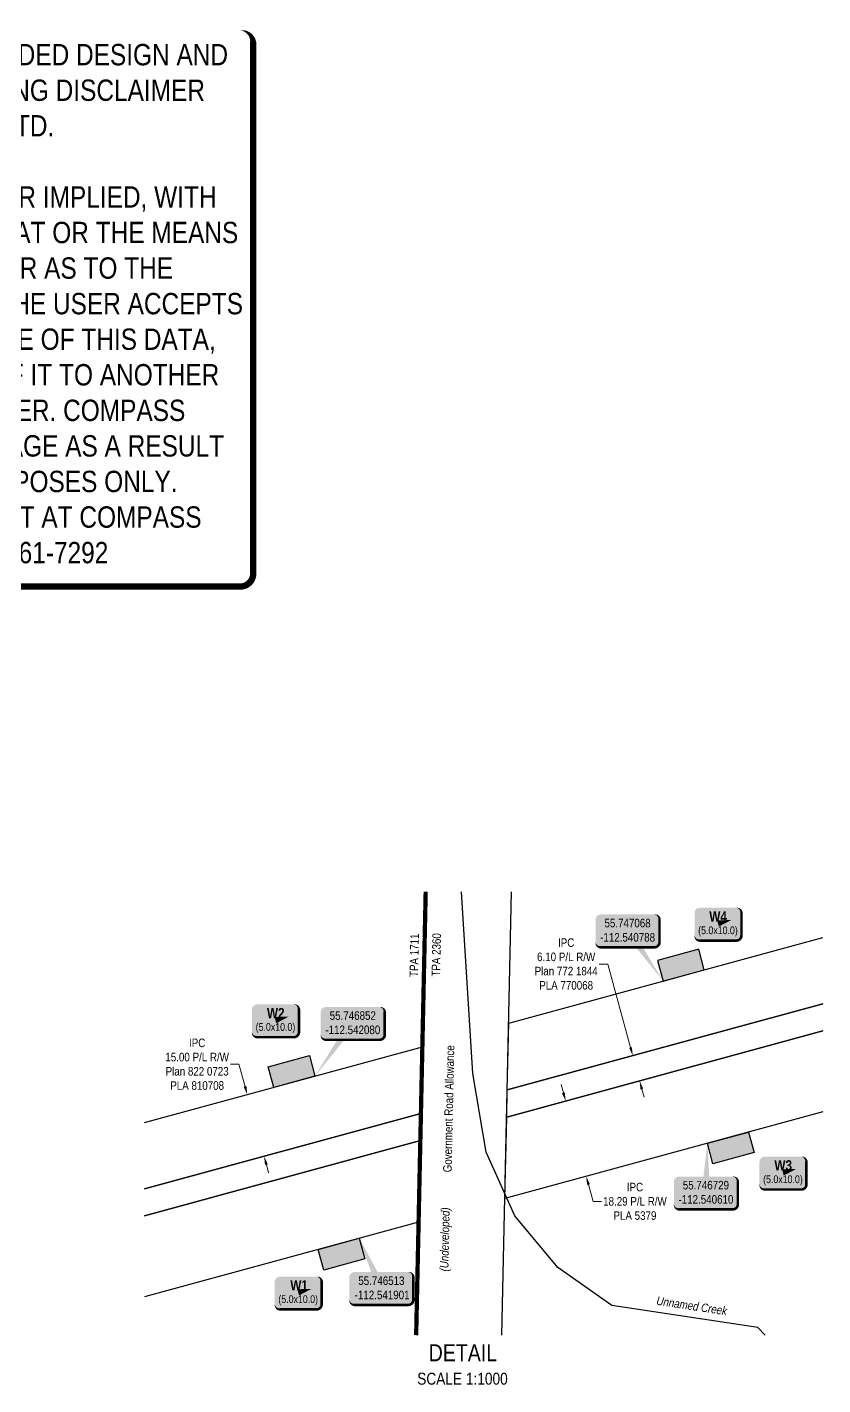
# Model space of a CAD drawing. Extents: x 402313 to 405098, y 6178605 to 6180387.
# Drawn here: x 404166 to 405098, y 6178796 to 6180387 of the extents above; entities that cross this region are included whole.
import ezdxf
from ezdxf.enums import TextEntityAlignment as Align

# ---------------------------------------------------------------- set-up
doc = ezdxf.new("R2010")
doc.units = 0
doc.header["$LTSCALE"] = 5
doc.header["$PDSIZE"] = 0.5
doc.linetypes.add('CENTERLINEX3', pattern=[5, 2.5, -1, 0.5, -1])
doc.layers.get('Defpoints').update_dxf_attribs({"color": 9})
doc.layers.add('AS-TRAPPER BOUNDARY', color=7, linetype='CENTERLINEX3', true_color=0xb85c00, transparency=0.6)
doc.layers.add('AS-TRAPPER-T', color=7, linetype='Continuous', true_color=0xc26100)
for name, color, linetype in [('C-RW', 13, 'Continuous'), ('DETAIL-T', 7, 'Continuous'), ('L-ROAD-T', 7, 'Continuous'), ('L-SEC', 7, 'Continuous'), ('P-TEMP-BLOCKS', 250, 'Continuous'), ('P-TEMP-H', 41, 'Continuous'), ('P-TEMP_WORKSPACE', 46, 'Continuous'), ('T-WATER', 160, 'Continuous'), ('T-WATER-T', 170, 'Continuous')]:
    doc.layers.add(name, color=color, linetype=linetype)
doc.layers.add('C-RW-T', color=13, linetype='Continuous', lineweight=9)
doc.layers.add('T-TEXT', color=48, linetype='Continuous', lineweight=18)
doc.layers.add('DISCLAIMER', color=7, linetype='Continuous', plot=False)
doc.styles.add('80', font='ARIALN.TTF', dxfattribs={"height": 10})
doc.styles.add('80CG', font='ARIALN.TTF', dxfattribs={"height": 10})
doc.styles.add('80L', font='ARIALN.TTF', dxfattribs={"height": 10})
doc.styles.add('80LS', font='ARIALNI.TTF', dxfattribs={"height": 10})
doc.styles.add('BOLD', font='ARIALNB.TTF')
doc.styles.add('foc-LtypeFont', font='ARIALN.TTF', dxfattribs={"height": 7.35})
doc.linetypes.add('foc-TOPO-flowdirection-NOLINE', pattern='A,0,[">",foc-LtypeFont,S=0.3,R=0,X=0,Y=-0.945],-20,[">",foc-LtypeFont,S=0.3,R=0,X=0,Y=-0.945],0', length=20)
doc.dimstyles.new('Compass 5 000', dxfattribs={"dimscale": 5, "dimtxt": 9, "dimasz": 2, "dimexe": 0.2, "dimexo": 0.0625, "dimgap": 0.5, "dimtad": 0, "dimtih": 1, "dimtoh": 1, "dimzin": 0, "dimdsep": 46, "dimtxsty": '80CG', "dimcen": 0.1, "dimse1": 1, "dimse2": 1, "dimclrd": 256, "dimclrt": 256, "dimaunit": 1, "dimadec": 4, "dimazin": 0, "dimtfac": 0.06, "dimtofl": 0, "dimtmove": 0, "dimatfit": 1, "dimfxl": 0.2, "dimtolj": 1, "dimtzin": 0, "dimlwd": -1, "dimarcsym": 0})

# ---------------------------------------------------------------- blocks, each defined once
blk = doc.blocks.new('*D502')
at = {"layer": 'C-RW-T', "transparency": 16777216}
for p, q in [((404413.9, 6179171.4), (404403.9, 6179171.4)), ((404421, 6179145.5), (404413.9, 6179171.4)), ((404446, 6179053.9), (404448.6, 6179044.2))]:
    blk.add_line(p, q, dxfattribs=at)
for points in [[(404422.6, 6179145.9), (404419.4, 6179145), (404423.6, 6179135.8)], [(404447.6, 6179054.3), (404444.4, 6179053.4), (404443.4, 6179063.5)]]:
    blk.add_solid(points, dxfattribs=at)
at = {"layer": 'Defpoints', "color": 0, "transparency": 16777216}
for p in [(404411, 6179132.4), (404423.6, 6179135.8), (404430.7, 6179060.1)]:
    blk.add_point(p, dxfattribs=at)
at = {"layer": 'C-RW-T', "transparency": 16777216, "insert": (404364.9, 6179171.4), "char_height": 10, "attachment_point": 5, "style": '80CG'}
blk.add_mtext('\\A1;IPC\\P15.00 P/L R/W\\PPlan 822 0723\\PPLA 810708', dxfattribs=at)
blk = doc.blocks.new('*D503')
at = {"layer": 'C-RW-T', "transparency": 16777216}
for p, q in [((404846, 6179288.8), (404836, 6179288.8)), ((404872.7, 6179191), (404846, 6179288.8)), ((404886, 6179142.3), (404888.6, 6179132.7))]:
    blk.add_line(p, q, dxfattribs=at)
for points in [[(404874.3, 6179191.4), (404871.1, 6179190.6), (404875.3, 6179181.3)], [(404887.6, 6179142.7), (404884.4, 6179141.9), (404883.3, 6179152)]]:
    blk.add_solid(points, dxfattribs=at)
at = {"layer": 'Defpoints', "color": 0, "transparency": 16777216}
for p in [(404840, 6179171.7), (404875.3, 6179181.3), (404848.1, 6179142.3)]:
    blk.add_point(p, dxfattribs=at)
at = {"layer": 'C-RW-T', "transparency": 16777216, "insert": (404797.3, 6179288.8), "char_height": 10, "attachment_point": 5, "style": '80CG'}
blk.add_mtext('\\A1;IPC\\P6.10 P/L R/W\\PPlan 772 1844\\PPLA 770068', dxfattribs=at)
blk = doc.blocks.new('*D504')
at = {"layer": 'C-RW-T', "transparency": 16777216}
for p, q in [((404794, 6179138), (404791.4, 6179147.6)), ((404823.4, 6179030.4), (404828.8, 6179010.7)), ((404828.8, 6179010.7), (404838.8, 6179010.7))]:
    blk.add_line(p, q, dxfattribs=at)
for points in [[(404795.7, 6179138.4), (404792.4, 6179137.5), (404796.7, 6179128.3)], [(404825, 6179030.9), (404821.8, 6179030), (404820.8, 6179040.1)]]:
    blk.add_solid(points, dxfattribs=at)
at = {"layer": 'Defpoints', "color": 0, "transparency": 16777216}
for p in [(404798.4, 6179128.8), (404820.8, 6179040.1), (404822.4, 6179040.5)]:
    blk.add_point(p, dxfattribs=at)
at = {"layer": 'C-RW-T', "transparency": 16777216, "insert": (404877.9, 6179010.7), "char_height": 10, "attachment_point": 5, "style": '80CG'}
blk.add_mtext('\\A1;IPC\\P18.29 P/L R/W\\PPLA 5379', dxfattribs=at)
blk = doc.blocks.new('*U505')
h = blk.add_hatch(color=254)
edge = h.paths.add_edge_path()
edge.add_line((-31.5, -20), (31.5, -20))
edge.add_arc((31.5, -14), 6, 270, 360)
edge.add_line((37.5, -14), (37.5, 12.5))
edge.add_arc((31.5, 12.5), 6, 0, 90)
edge.add_line((31.5, 18.5), (-31.5, 18.5))
edge.add_arc((-31.5, 12.5), 6, 90, 180)
edge.add_line((-37.5, 12.5), (-37.5, -14))
edge.add_arc((-31.5, -14), 6, 180, 270)
at = {"color": 1, "flags": 128}
blk.add_lwpolyline([(-31.5, -20, 3, 3, 0), (31.5, -20, 3, 3, 0.414214), (37.5, -14, 3, 3, 0), (37.5, 12.5, 3, 0, 0.414214), (31.5, 18.5, 0, 0, 0), (-31.5, 18.5, 0, 0, 0.414214), (-37.5, 12.5, 0, 0, 0), (-37.5, -14, 0, 3, 0.414214)], format="xyseb", close=True, dxfattribs=at)
blk.add_lwpolyline([(-44.2, -62.5, 0, 10, 0), (0, 0, 5, 5, 0)], format="xyseb", dxfattribs=at)
at = {"color": 1, "style": '80'}
blk.add_attdef('ENTER_TEXT_001', (-36, -5), '', height=10, dxfattribs=at)
blk = doc.blocks.new('*U506')
h = blk.add_hatch(color=254)
edge = h.paths.add_edge_path()
edge.add_line((-31.5, -20), (31.5, -20))
edge.add_arc((31.5, -14), 6, 270, 360)
edge.add_line((37.5, -14), (37.5, 12.5))
edge.add_arc((31.5, 12.5), 6, 0, 90)
edge.add_line((31.5, 18.5), (-31.5, 18.5))
edge.add_arc((-31.5, 12.5), 6, 90, 180)
edge.add_line((-37.5, 12.5), (-37.5, -14))
edge.add_arc((-31.5, -14), 6, 180, 270)
at = {"color": 1, "flags": 128}
blk.add_lwpolyline([(-31.5, -20, 3, 3, 0), (31.5, -20, 3, 3, 0.414214), (37.5, -14, 3, 3, 0), (37.5, 12.5, 3, 0, 0.414214), (31.5, 18.5, 0, 0, 0), (-31.5, 18.5, 0, 0, 0.414214), (-37.5, 12.5, 0, 0, 0), (-37.5, -14, 0, 3, 0.414214)], format="xyseb", close=True, dxfattribs=at)
blk.add_lwpolyline([(41.7, -59.6, 0, 10, 0), (0, 0, 5, 5, 0)], format="xyseb", dxfattribs=at)
at = {"color": 1, "style": '80'}
blk.add_attdef('ENTER_TEXT_001', (-36, -5), '', height=10, dxfattribs=at)
blk = doc.blocks.new('*U507')
h = blk.add_hatch(color=254)
edge = h.paths.add_edge_path()
edge.add_line((-31.5, -20), (31.5, -20))
edge.add_arc((31.5, -14), 6, 270, 360)
edge.add_line((37.5, -14), (37.5, 12.5))
edge.add_arc((31.5, 12.5), 6, 0, 90)
edge.add_line((31.5, 18.5), (-31.5, 18.5))
edge.add_arc((-31.5, 12.5), 6, 90, 180)
edge.add_line((-37.5, 12.5), (-37.5, -14))
edge.add_arc((-31.5, -14), 6, 180, 270)
at = {"color": 1, "flags": 128}
blk.add_lwpolyline([(1.8, 57.5, 0, 10, 0), (0, 0, 5, 5, 0)], format="xyseb", dxfattribs=at)
blk.add_lwpolyline([(-31.5, -20, 3, 3, 0), (31.5, -20, 3, 3, 0.414214), (37.5, -14, 3, 3, 0), (37.5, 12.5, 3, 0, 0.414214), (31.5, 18.5, 0, 0, 0), (-31.5, 18.5, 0, 0, 0.414214), (-37.5, 12.5, 0, 0, 0), (-37.5, -14, 0, 3, 0.414214)], format="xyseb", close=True, dxfattribs=at)
at = {"color": 1, "style": '80'}
blk.add_attdef('ENTER_TEXT_001', (-36, -5), '', height=10, dxfattribs=at)
blk = doc.blocks.new('*U508')
h = blk.add_hatch(color=254)
edge = h.paths.add_edge_path()
edge.add_line((-31.5, -20), (31.5, -20))
edge.add_arc((31.5, -14), 6, 270, 360)
edge.add_line((37.5, -14), (37.5, 12.5))
edge.add_arc((31.5, 12.5), 6, 0, 90)
edge.add_line((31.5, 18.5), (-31.5, 18.5))
edge.add_arc((-31.5, 12.5), 6, 90, 180)
edge.add_line((-37.5, 12.5), (-37.5, -14))
edge.add_arc((-31.5, -14), 6, 180, 270)
at = {"color": 1, "flags": 128}
blk.add_lwpolyline([(-25.9, 58.1, 0, 10, 0), (0, 0, 5, 5, 0)], format="xyseb", dxfattribs=at)
blk.add_lwpolyline([(-31.5, -20, 3, 3, 0), (31.5, -20, 3, 3, 0.414214), (37.5, -14, 3, 3, 0), (37.5, 12.5, 3, 0, 0.414214), (31.5, 18.5, 0, 0, 0), (-31.5, 18.5, 0, 0, 0.414214), (-37.5, 12.5, 0, 0, 0), (-37.5, -14, 0, 3, 0.414214)], format="xyseb", close=True, dxfattribs=at)
at = {"color": 1, "style": '80'}
blk.add_attdef('ENTER_TEXT_001', (-36, -5), '', height=10, dxfattribs=at)
blk = doc.blocks.new('*U511')
at = {"true_color": 0xff8aff}
h = blk.add_hatch(color=211, dxfattribs=at)
edge = h.paths.add_edge_path()
edge.add_line((-21.5, -20), (21.5, -20))
edge.add_arc((21.5, -14), 6, 270, 360)
edge.add_line((27.5, -14), (27.5, 12.5))
edge.add_arc((21.5, 12.5), 6, 0, 90)
edge.add_line((21.5, 18.5), (-21.5, 18.5))
edge.add_arc((-21.5, 12.5), 6, 90, 180)
edge.add_line((-27.5, 12.5), (-27.5, -14))
edge.add_arc((-21.5, -14), 6, 180, 270)
at = {"color": 250, "flags": 128}
blk.add_lwpolyline([(-21.5, -20, 3, 3, 0), (21.5, -20, 3, 3, 0.414214), (27.5, -14, 3, 3, 0), (27.5, 12.5, 3, 0, 0.414214), (21.5, 18.5, 0, 0, 0), (-21.5, 18.5, 0, 0, 0.414214), (-27.5, 12.5, 0, 0, 0), (-27.5, -14, 0, 3, 0.414214)], format="xyseb", close=True, dxfattribs=at)
at = {"flags": 128}
blk.add_lwpolyline([(15.5, 4.1, 0, 7.5, 0), (0, 0, 0, 0, 0)], format="xyseb", dxfattribs=at)
at = {"color": 250}
for tag, p, height, style in [('TEMP_AREA_W1_001', (-9.2, 2.2), 12, 'BOLD'), ('ENTER_TEXT_001', (-30.7, -12.5), 9, '80')]:
    blk.add_attdef(tag, p, '', height=height, dxfattribs=dict(at, style=style))
blk = doc.blocks.new('Disclaimer_Legal')
at = {"layer": 'DISCLAIMER', "color": 254, "flags": 128}
blk.add_lwpolyline([(-3612.9, -1104.6, 37.5, 37.5, 0), (4096.1, -1104.6, 37.5, 37.5, 0.414214), (4171.1, -1029.6, 37.5, 37.5, 0), (4171.1, 2078.7, 37.5, 0, 0.414214), (4096.1, 2153.7, 0, 0, 0), (-3612.9, 2153.7, 0, 0, 0.414214), (-3687.9, 2078.7, 0, 0, 0), (-3687.9, -1029.6, 0, 37.5, 0.414214)], format="xyseb", close=True, dxfattribs=at)
at = {"layer": 'DISCLAIMER', "color": 254, "insert": (241.6, 533.9), "char_height": 125, "width": 7717.568, "attachment_point": 5, "style": '80'}
blk.add_mtext('NOTICE TO THE CORPORATION, PERSON &/OR PERSONS REGARDING THIS COMPUTER AIDED DESIGN AND DRAFTING (CADD) FILES. ACCEPTANCE OF THE CADD DATA IS BASED ON THE FOLLOWING DISCLAIMER WHICH COVERS ALL CADD DATA RECIEVED FROM COMPASS GEOMATICS LTD.\\P{\\fArial Narrow|b1|i0|c0|p34;DISCLAIMER}\\PCOMPASS GEOMATICS LTD. MAKES NO REPRESENTATION OR WARRANTIES, EXPRESS OR IMPLIED, WITH RESPECT TO THE REUSE OF THE DATA PROVIDED HEREWITH, REGARDLESS OF ITS FORMAT OR THE MEANS OF ITS TRANSMISSION. THERE IS NO GUARANTEE OR REPRESENTATION TO THE USER AS TO THE ACCURACY, CURRENCY, SUITABILITY OR RELIABILITY OF THIS DATA FOR ANY PURPOSE. THE USER ACCEPTS THE DATA "AS IS", AND ASSUMES ALL RISKS ASSOCIATED WITH ITS USE. BY ACCEPTANCE OF THIS DATA, THE USER AGREES NOT TO TRANSMIT THIS DATA OR PROVIDE ACCESS OR ANY PART OF IT TO ANOTHER PARTY UNLESS THE USER SHALL INCLUDE WITH THE DATA A COPY OF THIS DISCLAIMER. COMPASS GEOMATICS LTD. ASSUMES NO RESPONSIBILITY FOR ACTUAL OR CONSEQUENTIAL DAMAGE AS A RESULT OF ANY USER\'S RELIANCE ON THIS DATA. THIS CADD FILE IS FOR ILLUSTRATION PURPOSES ONLY.\\PIF YOU REQUIRE MORE ACCURATE INFORMATION, PLEASE CONTACT DARCI ANGLEHART AT COMPASS GEOMATICS LTD. VIA EMAIL: darci.anglehart@compassgeomatics.ca OR CELL: 506-961-7292', dxfattribs=at)

msp = doc.modelspace()

# ---------------------------------------------------------------- hatches: boundary and pattern name
at = {"layer": 'P-TEMP-H'}
h = msp.add_hatch(color=256, dxfattribs=at)
h.dxf.hatch_style = 1
h.paths.add_polyline_path([(404904.383, 6179292.89), (404910.96, 6179268.78), (404959.179, 6179281.934), (404952.602, 6179306.044)])
h = msp.add_hatch(color=256, dxfattribs=at)
h.dxf.hatch_style = 1
h.paths.add_polyline_path([(404454.764, 6179144.323), (404448.186, 6179168.433), (404496.405, 6179181.588), (404502.983, 6179157.478)])
h = msp.add_hatch(color=256, dxfattribs=at)
h.dxf.hatch_style = 1
h.paths.add_polyline_path([(404962.779, 6179078.821), (405010.998, 6179091.974), (405017.575, 6179067.865), (404969.355, 6179054.711)])
h = msp.add_hatch(color=256, dxfattribs=at)
h.dxf.hatch_style = 1
h.paths.add_polyline_path([(404561.387, 6178943.409), (404513.168, 6178930.254), (404506.59, 6178954.363), (404554.809, 6178967.519)])

# ---------------------------------------------------------------- linework, layer by layer
at = {"layer": 'AS-TRAPPER BOUNDARY', "const_width": 5, "flags": 128}
msp.add_lwpolyline([(404621.528, 6178853.964), (404632.693, 6179373.454)], dxfattribs=at)
at = {"layer": 'C-RW'}
for points in [[(405098.072, 6179242.112), (404728.272, 6179141.235), (404729.952, 6179219.403), (405098.072, 6179319.821)], [(405098.072, 6179210.53), (404727.59, 6179109.462), (404728.272, 6179141.235), (405098.072, 6179242.112)], [(405098.072, 6179115.729), (404725.54, 6179014.102), (404727.59, 6179109.462), (405098.072, 6179210.53)], [(404303.095, 6179102.944), (404628.789, 6179191.802), (404627.109, 6179113.637), (404303.095, 6179025.234)], [(404303.095, 6179025.234), (404627.109, 6179113.637), (404626.427, 6179081.861), (404303.095, 6178993.648)], [(404303.095, 6178993.649), (404626.425, 6179081.861), (404624.374, 6178986.498), (404303.095, 6178898.845)]]:
    msp.add_lwpolyline(points, dxfattribs=at)
at = {"layer": 'L-SEC'}
for p, q in [((404632.69, 6179373.454), (404621.525, 6178853.964)), ((404722.096, 6178853.964), (404733.261, 6179373.454))]:
    msp.add_line(p, q, dxfattribs=at)
at = {"layer": 'P-TEMP_WORKSPACE'}
for points in [[(404904.383, 6179292.89), (404910.96, 6179268.78), (404959.179, 6179281.934), (404952.602, 6179306.044)], [(404454.764, 6179144.323), (404448.186, 6179168.433), (404496.405, 6179181.588), (404502.983, 6179157.478)], [(404962.779, 6179078.821), (405010.998, 6179091.974), (405017.575, 6179067.865), (404969.355, 6179054.711)], [(404561.387, 6178943.409), (404513.168, 6178930.254), (404506.59, 6178954.363), (404554.809, 6178967.519)]]:
    msp.add_lwpolyline(points, close=True, dxfattribs=at)
at = {"layer": 'T-WATER'}
msp.add_lwpolyline([(405030.637, 6178853.964), (405021.884, 6178863.014), (404850.734, 6178888.781), (404787.642, 6178933.079), (404737.299, 6178993.851), (404703.564, 6179068.265), (404687.987, 6179160.658), (404674.502, 6179373.454)], dxfattribs=at)
at = {"layer": 'T-WATER', "linetype": 'foc-TOPO-flowdirection-NOLINE', "flags": 128}
msp.add_lwpolyline([(405030.637, 6178853.964), (405021.884, 6178863.014), (404850.734, 6178888.781), (404787.642, 6178933.079), (404737.299, 6178993.851), (404703.564, 6179068.265), (404687.987, 6179160.658), (404674.502, 6179373.454)], dxfattribs=at)

# ---------------------------------------------------------------- block references
at = {"layer": 'Defpoints', "color": 6, "xscale": 0.2, "yscale": 0.2, "zscale": 0.2}
msp.add_blockref('Disclaimer_Legal', (403596.328, 6179952.072), dxfattribs=at)
at = {"layer": 'DETAIL-T', "color": 2}
ref = msp.add_blockref('*U506', (404869.22, 6179328.417), dxfattribs=dict(at, xscale=1.000009003430307, yscale=1.000009003430307, zscale=1.000009003430307))
ref.add_attrib('ENTER_TEXT_001', '55.747068', (404842.173, 6179331.836), dxfattribs={"layer": '0', "color": 1, "height": 10.0001, "style": '80'})
ref.add_attrib('ENTER_TEXT_002', '-112.540788', (404837.129, 6179315.128), dxfattribs={"layer": '0', "color": 1, "height": 10.00009, "style": '80'})
ref = msp.add_blockref('*U505', (404547.206, 6179220.011), dxfattribs=dict(at, xscale=1.000009003430307, yscale=1.000009003430307, zscale=1.000009003430307))
ref.add_attrib('ENTER_TEXT_001', '55.746852', (404520.203, 6179223.429), dxfattribs={"layer": '0', "color": 1, "height": 10.0001, "style": '80'})
ref.add_attrib('ENTER_TEXT_002', '-112.542080', (404515.139, 6179206.721), dxfattribs={"layer": '0', "color": 1, "height": 10.00009, "style": '80'})
ref = msp.add_blockref('*U507', (404960.994, 6179021.313), dxfattribs=dict(at, xscale=1.000009003430307, yscale=1.000009003430307, zscale=1.000009003430307))
ref.add_attrib('ENTER_TEXT_001', '55.746729', (404933.947, 6179024.732), dxfattribs={"layer": '0', "color": 1, "height": 10.0001, "style": '80'})
ref.add_attrib('ENTER_TEXT_002', '-112.540610', (404928.926, 6179008.024), dxfattribs={"layer": '0', "color": 1, "height": 10.00009, "style": '80'})
ref = msp.add_blockref('*U508', (404580.743, 6178909.399), dxfattribs=dict(at, xscale=1.000009003430307, yscale=1.000009003430307, zscale=1.000009003430307))
ref.add_attrib('ENTER_TEXT_001', '55.746513', (404553.71, 6178912.817), dxfattribs={"layer": '0', "color": 1, "height": 10.0001, "style": '80'})
ref.add_attrib('ENTER_TEXT_002', '-112.541901', (404549.453, 6178896.109), dxfattribs={"layer": '0', "color": 1, "height": 10.00009, "style": '80'})
at = {"layer": 'P-TEMP-BLOCKS'}
ref = msp.add_blockref('*U511', (404975.198, 6179336.283), dxfattribs=at)
ref.add_attrib('TEMP_AREA_W1_001', 'W4', (404965.028, 6179338.527), dxfattribs={"layer": '0', "color": 250, "height": 12, "style": 'BOLD'})
ref.add_attrib('ENTER_TEXT_001', '(5.0x10.0)', (404951.989, 6179323.813), dxfattribs={"layer": '0', "color": 250, "height": 9, "style": '80'})
ref = msp.add_blockref('*U511', (404456.671, 6179223.079), dxfattribs=at)
ref.add_attrib('TEMP_AREA_W1_001', 'W2', (404446.684, 6179225.323), dxfattribs={"layer": '0', "color": 250, "height": 12, "style": 'BOLD'})
ref.add_attrib('ENTER_TEXT_001', '(5.0x10.0)', (404433.462, 6179210.609), dxfattribs={"layer": '0', "color": 250, "height": 9, "style": '80'})
ref = msp.add_blockref('*U511', (405051.325, 6179044.607), dxfattribs=at)
ref.add_attrib('TEMP_AREA_W1_001', 'W3', (405041.286, 6179046.954), dxfattribs={"layer": '0', "color": 250, "height": 12, "style": 'BOLD'})
ref.add_attrib('ENTER_TEXT_001', '(5.0x10.0)', (405028.116, 6179032.137), dxfattribs={"layer": '0', "color": 250, "height": 9, "style": '80'})
ref = msp.add_blockref('*U511', (404483.309, 6178904.092), dxfattribs=at)
ref.add_attrib('TEMP_AREA_W1_001', 'W1', (404474.096, 6178906.336), dxfattribs={"layer": '0', "color": 250, "height": 12, "style": 'BOLD'})
ref.add_attrib('ENTER_TEXT_001', '(5.0x10.0)', (404460.099, 6178891.622), dxfattribs={"layer": '0', "color": 250, "height": 9, "style": '80'})

# ---------------------------------------------------------------- texts
at = {"layer": 'AS-TRAPPER-T', "style": '80L'}
for s, p in [('TPA 1711', (404623.69, 6179273.529)), ('TPA 2360', (404649.519, 6179273.966))]:
    msp.add_text(s, height=9.9941, rotation=88.769061, dxfattribs=at).set_placement(p)
at = {"layer": 'DETAIL-T', "color": 3, "insert": (404622.284, 6178843.276), "char_height": 20, "width": 105.50559, "attachment_point": 1, "style": '80CG'}
msp.add_mtext('\\pi13.9397;DETAIL\\P\\pi0.46289;{\\H0.7x;SCALE 1:1000}', dxfattribs=at)
at = {"layer": 'L-ROAD-T', "style": '80L'}
msp.add_text('Government Road Allowance', height=9.99628, rotation=88.768695, dxfattribs=at).set_placement((404659.673, 6179119.235), align=Align.MIDDLE_CENTER)
at = {"layer": 'T-TEXT', "style": '80LS'}
msp.add_text('(Undeveloped)', height=9.99628, rotation=88.768695, dxfattribs=at).set_placement((404655.019, 6178966.123), align=Align.MIDDLE_CENTER)
at = {"layer": 'T-WATER-T', "insert": (404904.034, 6178899.505), "char_height": 9.99628, "attachment_point": 1, "rotation": 351.438439, "style": '80L'}
msp.add_mtext_dynamic_manual_height_columns('{\\fArial Narrow|b0|i1|c0|p34;Unnamed Creek}', width=84.11091, gutter_width=50, heights=[0], dxfattribs=at)

# ---------------------------------------------------------------- dimensions: what is measured, and where the dimension line sits
at = {"layer": 'C-RW-T', "color": 5}
for base, p1, p2, angle, text, picture, middle in [((404875.323, 6179181.349), (404848.052, 6179142.324), (404840.033, 6179171.722), 105.258414, 'IPC\\P6.10 P/L R/W\\PPlan 772 1844\\PPLA 770068', '*D503', (404797.279, 6179288.829)), ((404423.637, 6179135.831), (404430.736, 6179060.059), (404411.004, 6179132.384), 105.26038, 'IPC\\P15.00 P/L R/W\\PPlan 822 0723\\PPLA 810708', '*D502', (404364.856, 6179171.365)), ((404820.752, 6179040.076), (404798.357, 6179128.767), (404822.427, 6179040.533), 285.258926, 'IPC\\P18.29 P/L R/W\\PPLA 5379', '*D504', (404877.86, 6179010.669))]:
    dim = msp.add_linear_dim(base=base, p1=p1, p2=p2, angle=angle, text=text, dimstyle='Compass 5 000', dxfattribs=at)
    dim.commit()
    dim.dimension.update_dxf_attribs({"geometry": picture, "text_midpoint": middle, "dimtype": 161})

doc.saveas('drawing.dxf')
